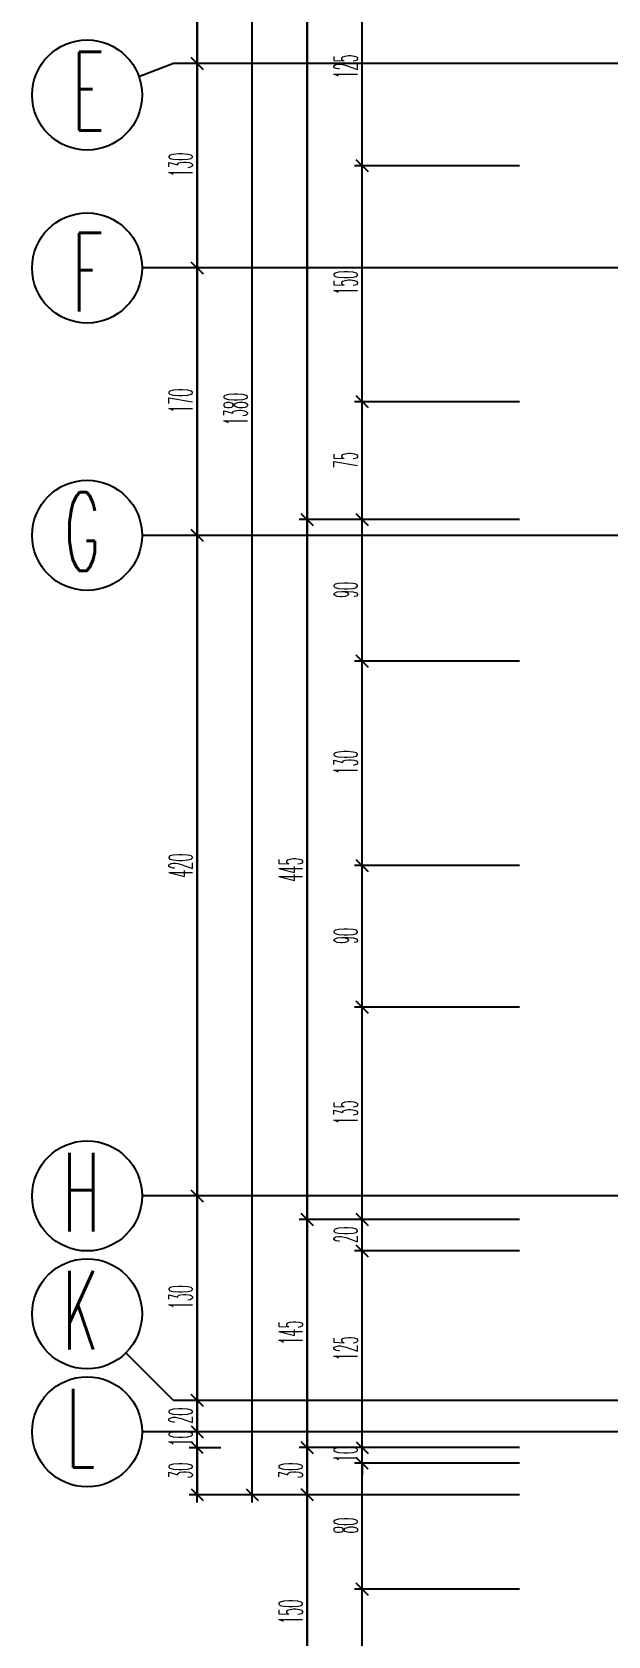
# Model space of a CAD drawing. Extents: x 78 to 306, y -397 to 18.
# Drawn here: x 272.3871 to 272.4604, y -396.7515 to -396.5476 of the extents above; entities that cross this region are included whole.
import ezdxf

# ---------------------------------------------------------------- set-up
doc = ezdxf.new("R2010")
doc.units = 0
doc.header["$LTSCALE"] = 0.5
doc.header["$MEASUREMENT"] = 0
doc.linetypes.add('DASHDOT2', pattern=[0.5, 0.25, -0.125, 0, -0.125])
doc.layers.get('0').update_dxf_attribs({"linetype": 'CONTINUOUS'})
for name, color, linetype in [('AKS', 5, 'DASHDOT2'), ('KOLON', 4, 'CONTINUOUS'), ('OLCU', 31, 'CONTINUOUS'), ('TEFRIS', 11, 'CONTINUOUS')]:
    doc.layers.add(name, color=color, linetype=linetype)
doc.styles.add('OLCU', font='romans.shx', dxfattribs={"width": 0.6, "height": 0.125})
doc.styles.add('OLCUIC', font='ROMANS.SHX', dxfattribs={"width": 0.4, "height": 0.15})

msp = doc.modelspace()

# ---------------------------------------------------------------- linework, layer by layer
at = {"color": 0, "linetype": 'ByBlock'}
for p, q in [((272.4088939419353, -396.5523098737721), (272.4073939419353, -396.5508098737721)), ((272.4073939419353, -396.5508098737721), (272.4088939419353, -396.5523098737721)), ((272.428393941935, -396.5638098737721), (272.429893941935, -396.5653098737721)), ((272.429893941935, -396.5653098737721), (272.428393941935, -396.5638098737721)), ((272.4088939419353, -396.5783098737721), (272.4073939419353, -396.5768098737721)), ((272.4073939419353, -396.5768098737721), (272.4088939419353, -396.5783098737721)), ((272.428393941935, -396.5938098737721), (272.429893941935, -396.5953098737721)), ((272.429893941935, -396.5953098737721), (272.428393941935, -396.5938098737721)), ((272.4228939419353, -396.6103098737721), (272.4213939419353, -396.6088098737721)), ((272.4213939419353, -396.6088098737721), (272.4228939419353, -396.6103098737721)), ((272.428393941935, -396.6088098737721), (272.429893941935, -396.6103098737721)), ((272.429893941935, -396.6103098737721), (272.428393941935, -396.6088098737721)), ((272.4088939419353, -396.6123098737721), (272.4073939419353, -396.6108098737721)), ((272.4073939419353, -396.6108098737721), (272.4088939419353, -396.6123098737721)), ((272.428393941935, -396.6268098737721), (272.429893941935, -396.6283098737721)), ((272.429893941935, -396.6283098737721), (272.428393941935, -396.6268098737721)), ((272.428393941935, -396.6528098737721), (272.429893941935, -396.6543098737721)), ((272.429893941935, -396.6543098737721), (272.428393941935, -396.6528098737721)), ((272.428393941935, -396.6708098737721), (272.429893941935, -396.6723098737721)), ((272.429893941935, -396.6723098737721), (272.428393941935, -396.6708098737721)), ((272.4088939419353, -396.6963098737721), (272.4073939419353, -396.6948098737721)), ((272.4073939419353, -396.6948098737721), (272.4088939419353, -396.6963098737721)), ((272.4228939419353, -396.6993098737721), (272.4213939419353, -396.6978098737721)), ((272.4213939419353, -396.6978098737721), (272.4228939419353, -396.6993098737721)), ((272.428393941935, -396.6978098737721), (272.429893941935, -396.6993098737721)), ((272.429893941935, -396.6993098737721), (272.428393941935, -396.6978098737721)), ((272.428393941935, -396.7018098737721), (272.429893941935, -396.7033098737721)), ((272.429893941935, -396.7033098737721), (272.428393941935, -396.7018098737721)), ((272.4088939419353, -396.7223098737721), (272.4073939419353, -396.7208098737721)), ((272.4073939419353, -396.7208098737721), (272.4088939419353, -396.7223098737721)), ((272.4073939419353, -396.7248098737721), (272.4088939419353, -396.7263098737721)), ((272.4073939419353, -396.7248098737721), (272.4088939419353, -396.7263098737721)), ((272.4088939419353, -396.7283098737721), (272.4073939419353, -396.7268098737721)), ((272.4088939419353, -396.7283098737721), (272.4073939419353, -396.7268098737721)), ((272.4228939419353, -396.7283098737721), (272.4213939419353, -396.7268098737721)), ((272.4213939419353, -396.7268098737721), (272.4228939419353, -396.7283098737721)), ((272.428393941935, -396.7268098737721), (272.429893941935, -396.7283098737721)), ((272.4283939419361, -396.7268098737721), (272.4298939419361, -396.7283098737721)), ((272.4298939419361, -396.7303098737721), (272.4283939419361, -396.7288098737721)), ((272.4298939419361, -396.7303098737721), (272.4283939419361, -396.7288098737721)), ((272.4073939419353, -396.7328098737721), (272.4088939419353, -396.7343098737721)), ((272.4143939419361, -396.7328098737721), (272.4158939419361, -396.7343098737721)), ((272.4228939419353, -396.7343098737721), (272.4213939419353, -396.7328098737721)), ((272.4213939419353, -396.7328098737721), (272.4228939419353, -396.7343098737721)), ((272.4283939419361, -396.7448098737721), (272.4298939419361, -396.7463098737721)), ((272.4298939419361, -396.7463098737721), (272.4283939419361, -396.7448098737721))]:
    msp.add_line(p, q, dxfattribs=at)
at = {"layer": 'AKS'}
for p, q in [((272.4051439419354, -396.5515598737721), (272.4007466072508, -396.55323504889)), ((272.6971439419353, -396.5515598737721), (272.4051439419354, -396.5515598737721)), ((272.6971439419353, -396.5775598737721), (272.4011439419361, -396.5775598737721)), ((272.6971439419353, -396.6115598737721), (272.4011439419361, -396.6115598737721)), ((272.6971439419353, -396.6955598737721), (272.4011439419361, -396.6955598737721)), ((272.4051439419354, -396.7215598737721), (272.3990936894036, -396.7155096212404)), ((272.6971439419353, -396.7215598737721), (272.4051439419354, -396.7215598737721)), ((272.6971439419353, -396.7255598737721), (272.4011439419361, -396.7255598737721))]:
    msp.add_line(p, q, dxfattribs=at)
at = {"layer": 'OLCU', "ltscale": 1.4}
for p, q in [((272.4291439419361, -396.7685598737864), (272.4291439419361, -396.4225598737721)), ((272.4221439419361, -396.7645598737721), (272.4221439419361, -396.4265598737721)), ((272.4081439419361, -396.7345598737721), (272.4081439419361, -396.4565598737721)), ((272.4151439419361, -396.7345598737721), (272.4151439419361, -396.4565598737721)), ((272.4151439419361, -396.7335598737721), (272.4151439419361, -396.4575598737721)), ((272.4221439419354, -396.4715598737721), (272.4221439419354, -396.6095598737721)), ((272.4081439419354, -396.5395598737721), (272.4081439419354, -396.5515598737721)), ((272.429143941935, -396.5645598737721), (272.429143941935, -396.5395598737721)), ((272.4081439419354, -396.5515598737721), (272.4081439419354, -396.5775598737721)), ((272.4491439419353, -396.5645598737721), (272.4281439419353, -396.5645598737721)), ((272.429143941935, -396.5945598737721), (272.429143941935, -396.5645598737721)), ((272.4081439419354, -396.5775598737721), (272.4081439419354, -396.6115598737721)), ((272.4491439419353, -396.5945598737721), (272.4281439419353, -396.5945598737721)), ((272.429143941935, -396.6095598737721), (272.429143941935, -396.5945598737721)), ((272.4491439419353, -396.6095598737721), (272.4211439419353, -396.6095598737721)), ((272.4221439419354, -396.6095598737721), (272.4221439419354, -396.6985598737721)), ((272.429143941935, -396.6275598737721), (272.429143941935, -396.6095598737721)), ((272.4081439419354, -396.6115598737721), (272.4081439419354, -396.6955598737721)), ((272.4491439419353, -396.6275598737721), (272.4281439419353, -396.6275598737721)), ((272.429143941935, -396.6535598737721), (272.429143941935, -396.6275598737721)), ((272.4491439419353, -396.6535598737721), (272.4281439419353, -396.6535598737721)), ((272.429143941935, -396.6715598737721), (272.429143941935, -396.6535598737721)), ((272.4491439419353, -396.6715598737721), (272.4281439419353, -396.6715598737721)), ((272.429143941935, -396.6985598737721), (272.429143941935, -396.6715598737721)), ((272.4081439419354, -396.6955598737721), (272.4081439419354, -396.7215598737721)), ((272.4491439419353, -396.6985598737721), (272.4211439419353, -396.6985598737721)), ((272.4221439419354, -396.6985598737721), (272.4221439419354, -396.7275598737721)), ((272.429143941935, -396.7025598737721), (272.429143941935, -396.6985598737721)), ((272.4491439419353, -396.7025598737721), (272.4281439419353, -396.7025598737721)), ((272.429143941935, -396.7275598737721), (272.429143941935, -396.7025598737721)), ((272.4081439419354, -396.7215598737721), (272.4081439419354, -396.7255598737721)), ((272.4081439419354, -396.7255598737721), (272.4081439419354, -396.7240598737721)), ((272.4291439419361, -396.7275598737721), (272.4291439419361, -396.7260598737721)), ((272.4071439419353, -396.7275598737721), (272.4111439419353, -396.7275598737721)), ((272.4081439419354, -396.7275598737721), (272.4081439419354, -396.7335598737721)), ((272.4081439419354, -396.7275598737721), (272.4081439419354, -396.7290598737721)), ((272.4491439419353, -396.7275598737721), (272.4211439419353, -396.7275598737721)), ((272.4221439419354, -396.7275598737721), (272.4221439419354, -396.7335598737721)), ((272.4491439419353, -396.7295598737721), (272.4281439419353, -396.7295598737721)), ((272.4291439419361, -396.7295598737721), (272.4291439419361, -396.7310598737721)), ((272.4291439419361, -396.7455598737721), (272.4291439419361, -396.7295598737721)), ((272.4491439419353, -396.7335598737721), (272.4071439419353, -396.7335598737721)), ((272.4221439419354, -396.7335598737721), (272.4221439419354, -396.7635598737721)), ((272.4491439419353, -396.7455598737721), (272.4281439419353, -396.7455598737721)), ((272.4291439419361, -396.7635598737721), (272.4291439419361, -396.7455598737721))]:
    msp.add_line(p, q, dxfattribs=at)
at = {"layer": 'TEFRIS'}
for centre in [(272.3941439419353, -396.5555598737721), (272.3941439419353, -396.5775598737721), (272.3941439419353, -396.6115598737721), (272.3941439419353, -396.6955598737721), (272.3941439419353, -396.7105598737721), (272.3941439419353, -396.7255598737721)]:
    msp.add_circle(centre, 0.006999999999999999, dxfattribs=at)

# ---------------------------------------------------------------- texts
at = {"layer": 'KOLON', "style": 'OLCU', "width": 0.5}
for s, p in [('E', (272.3922788145796, -396.5600754963982)), ('F', (272.3922788145796, -396.5830754963982)), ('G', (272.3912788145796, -396.6160754963981)), ('H', (272.3910407193415, -396.7000754963981)), ('K', (272.3910407193415, -396.7150754963982)), ('L', (272.3915169098177, -396.7300754963982))]:
    msp.add_text(s, height=0.01, dxfattribs=at).set_placement(p)
at = {"layer": 'OLCU', "style": 'OLCUIC', "width": 0.4}
for s, p in [('125', (272.428543941935, -396.5534884452006)), ('130', (272.4075439419353, -396.5659884452007)), ('150', (272.428543941935, -396.5809884452007)), ('170', (272.4075439419353, -396.5959884452006)), ('1380', (272.4145439419361, -396.5975598737721)), ('75', (272.428543941935, -396.6030313023435)), ('90', (272.428543941935, -396.6195313023435)), ('130', (272.428543941935, -396.6419884452006)), ('420', (272.4075439419353, -396.655102730915)), ('445', (272.4215439419353, -396.6556027309149)), ('90', (272.428543941935, -396.6635313023435)), ('135', (272.428543941935, -396.6864884452007)), ('20', (272.428543941935, -396.7015313023435)), ('130', (272.4075439419353, -396.7099884452007)), ('145', (272.4215439419353, -396.7144884452006)), ('125', (272.428543941935, -396.7164884452006)), ('20', (272.4075439419353, -396.7245313023435)), ('10', (272.4075439419353, -396.7274170166292)), ('10', (272.4285439419361, -396.7294170166292)), ('30', (272.4075439419353, -396.7315313023435)), ('30', (272.4215439419353, -396.7315313023435)), ('80', (272.4285439419361, -396.7385313023435)), ('150', (272.4215439419353, -396.7499884452006))]:
    msp.add_text(s, height=0.003, rotation=90, dxfattribs=at).set_placement(p)

doc.saveas('drawing.dxf')
